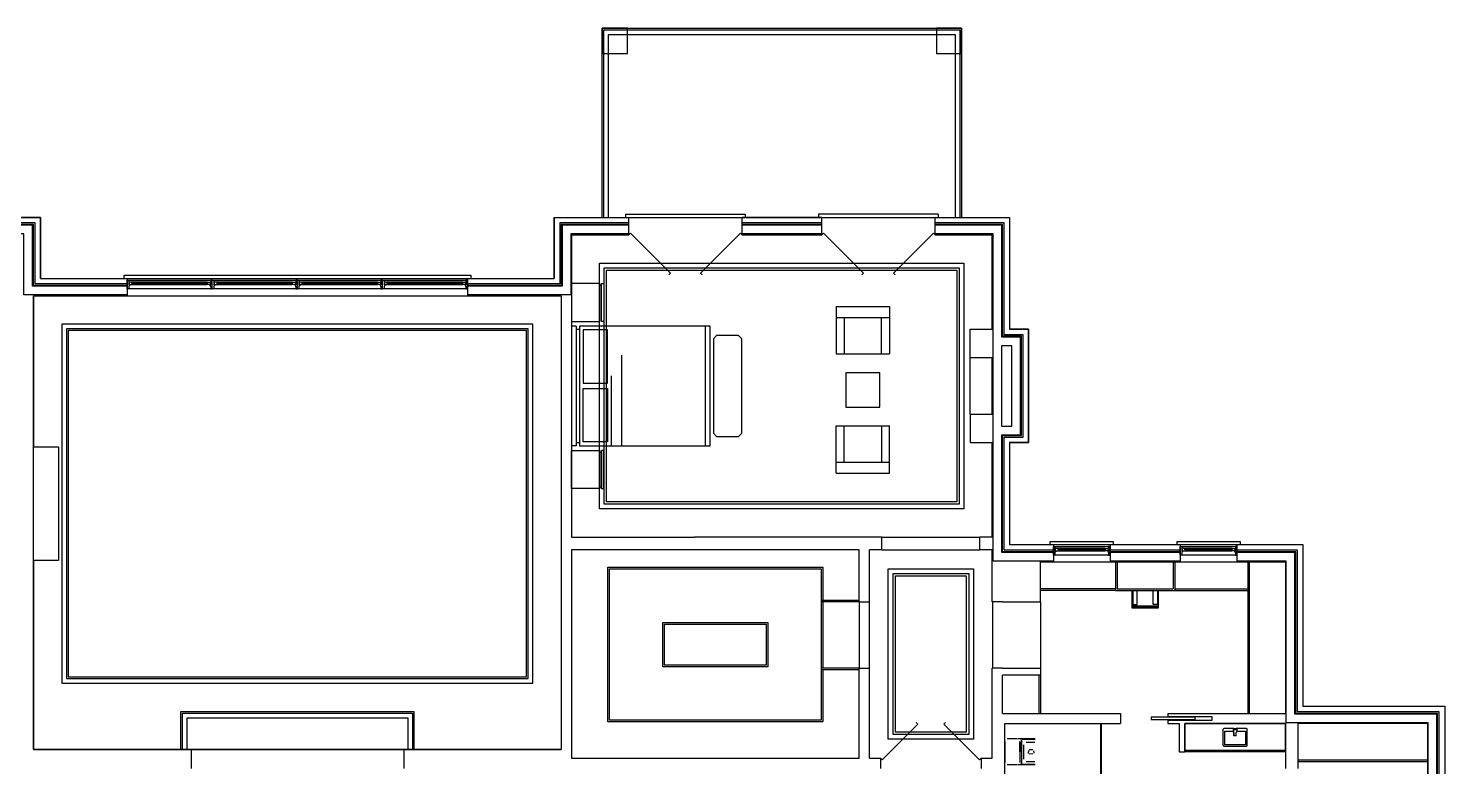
# Model space of a CAD drawing. Header units: metres. Extents: x -730 to 730, y 27 to 1096.
# Drawn here: x -171 to 728, y 627 to 1096 of the extents above; entities that cross this region are included whole.
import ezdxf

# ---------------------------------------------------------------- set-up
doc = ezdxf.new("R2010")
doc.units = ezdxf.units.M

msp = doc.modelspace()

# ---------------------------------------------------------------- linework, layer by layer
at = {"layer": 'Defpoints'}
msp.add_lwpolyline([(-452, 975.83), (-163, 975.83), (-163, 937.08), (163, 937.08), (163, 975.83), (452, 975.85), (452, 904.83), (464, 904.83), (464, 832.83), (452, 832.83), (451.99, 768.08), (638.09, 768.09), (638.09, 665.5), (728.09, 665.5), (728.09, 508.5), (623.09, 508.5), (623.09, 513), (449, 513)], dxfattribs=at)
at = {"layer": 'Defpoints', "elevation": -0.34}
msp.add_lwpolyline([(-167.5, 926.09), (167.5, 926.09), (167.5, 638.09), (-167.5, 638.09)], close=True, dxfattribs=at)
at = {"layer": 'FP-Above'}
for p, q in [((441.05, 731.74), (441.08, 689.74)), ((471.56, 731.75), (471.59, 689.75))]:
    msp.add_line(p, q, dxfattribs=at)
at = {"layer": 'FP-Above', "elevation": -0.34}
for points in [[(-149.5, 680.08), (149.5, 680.08), (149.5, 908.08), (-149.5, 908.08)], [(-146.5, 683.08), (146.5, 683.08), (146.5, 905.08), (-146.5, 905.08)], [(-145.5, 684.08), (145.5, 684.08), (145.5, 904.08), (-145.5, 904.08)], [(375, 752.83), (429.01, 752.83), (429.01, 644.58), (375, 644.58)], [(378, 749.83), (426.01, 749.83), (426.01, 647.58), (378, 647.58)], [(379.5, 748.33), (424.51, 748.33), (424.51, 649.08), (379.5, 649.08)]]:
    msp.add_lwpolyline(points, close=True, dxfattribs=at)
msp.add_lwpolyline([(-67.5, 638.08), (67.5, 638.08)], dxfattribs=at)
at = {"layer": 'FP-Balcony', "elevation": -0.34}
for points in [[(193.5, 975.83), (193.5, 1095.83), (421.5, 1095.83), (421.5, 975.83)], [(194.5, 975.83), (194.5, 1094.83), (420.5, 1094.83), (420.5, 975.83)], [(197.5, 975.83), (197.5, 1091.83), (417.5, 1091.83), (417.5, 975.83)]]:
    msp.add_lwpolyline(points, dxfattribs=at)
at = {"layer": 'FP-Below', "elevation": -0.34}
for points in [[(193.5, 1079.83), (209.5, 1079.83), (209.5, 1095.83), (193.5, 1095.83)], [(405.5, 1079.83), (421.5, 1079.83), (421.5, 1095.83), (405.5, 1095.83)]]:
    msp.add_lwpolyline(points, close=True, dxfattribs=at)
at = {"layer": 'FP-Door'}
for points in [[(235.71, 939.38), (236.77, 940.44), (211.32, 965.89), (210.26, 964.83)], [(256.79, 939.38), (255.73, 940.44), (281.19, 965.89), (282.25, 964.83)], [(358.22, 939.38), (359.28, 940.44), (333.82, 965.89), (332.76, 964.83)], [(379.3, 939.38), (378.24, 940.44), (403.69, 965.89), (404.75, 964.83)], [(392.63, 655.21), (393.69, 654.15), (371.07, 631.52), (370.01, 632.58)], [(411.38, 655.21), (410.32, 654.15), (432.95, 631.52), (434.01, 632.58)]]:
    msp.add_lwpolyline(points, dxfattribs=at)
msp.add_lwpolyline([(541.81, 658.5), (541.81, 657), (569.81, 657), (569.81, 658.5)], close=True, dxfattribs=at)
at = {"layer": 'FP-Fixture'}
for p, q in [((192, 932.83), (193, 932.83)), ((174, 906.83), (174, 830.83)), ((177, 906.83), (174, 906.83)), ((177, 906.83), (177, 830.83)), ((177, 904.83), (179, 904.83)), ((179, 906.83), (179, 830.83)), ((262, 906.83), (179, 906.83)), ((181.42, 904.41), (181.42, 870.55)), ((196.73, 904.41), (181.42, 904.41)), ((196.73, 870.55), (196.73, 904.41)), ((259, 830.83), (259, 906.83)), ((262, 830.83), (262, 906.83)), ((205.62, 888.47), (205.62, 830.83)), ((199.15, 875.33), (199.15, 830.83)), ((181.42, 870.55), (196.73, 870.55)), ((181.42, 833.26), (181.42, 867.11)), ((181.42, 867.11), (196.73, 867.11)), ((196.73, 867.11), (196.73, 833.26)), ((177, 830.83), (174, 830.83)), ((177, 832.83), (179, 832.83)), ((179, 830.83), (262, 830.83)), ((196.73, 833.26), (181.42, 833.26)), ((192, 826.83), (193, 826.83)), ((192, 804.83), (193, 804.83)), ((519.25, 757.08), (519.25, 739.08)), ((556.75, 757.08), (556.75, 739.08)), ((603.09, 757.08), (603.09, 661)), ((519.25, 739.08), (556.75, 739.08)), ((356.5, 732.71, -0.27), (332.5, 732.71, -0.34)), ((356.5, 731.71, -0.27), (332.5, 731.71, -0.34)), ((356.5, 689.71, -0.27), (332.5, 689.71, -0.34)), ((356.5, 688.71, -0.27), (332.5, 688.71, -0.34)), ((563.09, 654.5), (563.09, 636.5)), ((627.09, 654.5), (563.09, 654.5)), ((594.84, 651.25), (594.84, 651)), ((595.34, 651.25), (595.34, 651)), ((627.09, 636.5), (627.09, 654.5)), ((449, 643.23), (449, 629.75)), ((456.98, 644.76), (450.51, 644.75)), ((468.16, 644.74), (457.38, 644.74)), ((458.49, 636.49), (458.49, 643.24)), ((458.62, 643.02), (458.62, 636.49)), ((459.54, 644.03), (459.19, 644.03)), ((459.19, 643.59), (459.54, 643.59)), ((459.54, 643.97), (459.54, 629.01)), ((468.14, 644.35), (459.92, 644.35)), ((460.97, 631.9), (460.97, 641.09)), ((462.48, 642.61), (468.04, 642.61)), ((458.49, 636.49), (458.49, 629.74)), ((458.62, 629.96), (458.62, 636.49)), ((459.19, 629.4), (459.54, 629.4)), ((462.48, 630.38), (468.04, 630.38)), ((463.92, 637.37), (463.92, 636.49)), ((463.92, 635.62), (463.92, 636.49)), ((466.77, 637.77), (464.43, 637.86)), ((466.77, 635.21), (464.43, 635.12)), ((467.26, 636.5), (467.26, 637.28)), ((467.26, 636.49), (467.26, 635.71)), ((627.09, 637.5), (563.09, 637.5)), ((627.09, 636.5), (563.09, 636.5)), ((456.98, 628.22), (450.51, 628.23)), ((468.16, 628.24), (457.38, 628.24)), ((459.54, 628.96), (459.19, 628.96)), ((468.14, 628.63), (459.92, 628.63))]:
    msp.add_line(p, q, dxfattribs=at)
at = {"layer": 'FP-Fixture', "elevation": -0.34}
for points in [[(174, 933.83), (174, 909.83), (192, 909.83), (192, 933.83)], [(193, 909.83), (193, 933.83), (194.5, 933.83), (194.5, 909.83)], [(264, 898.83), (264, 838.83), (266, 836.83), (280, 836.83), (282, 838.83), (282, 898.83), (280, 900.83), (266, 900.83)], [(174, 803.83), (174, 827.83), (192, 827.83), (192, 803.83)], [(193, 827.83), (193, 803.83), (194.5, 803.83), (194.5, 827.83)], [(198, 752.83), (332.5, 752.83), (332.5, 656.58), (198, 656.58)], [(232, 718.58), (298.5, 718.58), (298.5, 690.58), (232, 690.58)]]:
    msp.add_lwpolyline(points, close=True, dxfattribs=at)
at = {"layer": 'FP-Fixture'}
for points, elevation in [([(258, 764.83), (258, 764.83)], -0.34), ([(519.25, 739.08), (471.5, 739.08)], -0.34), ([(556.75, 739.08), (603.09, 739.08)], -0.34), ([(471.52, 685.21), (471.52, 660.99)], 0.17)]:
    msp.add_lwpolyline(points, dxfattribs=dict(at, elevation=elevation))
for points in [[(509.81, 618.49), (509.81, 654.5)], [(510.31, 618.49), (510.31, 654.5)], [(595.84, 651.5), (602.09, 651.5), (602.59, 651), (602.59, 640.5), (602.09, 640), (588.09, 640), (587.59, 640.5), (587.59, 651), (588.09, 651.5), (594.34, 651.5)], [(596.09, 649.75), (601.59, 649.75), (601.59, 641), (588.59, 641), (588.59, 649.75), (594.09, 649.75)], [(594.34, 649), (594.09, 649), (594.09, 651), (596.09, 651), (596.09, 649), (595.84, 649)], [(595.84, 651.5), (595.84, 651.25), (594.34, 651.25), (594.34, 651.5)], [(595.84, 646.75), (594.34, 646.75), (594.34, 650.75), (595.84, 650.75)], [(595.59, 648.75), (595.59, 646.75), (594.59, 646.75), (594.59, 648.75)], [(635.1, 630.5), (717.09, 630.5)]]:
    msp.add_lwpolyline(points, dxfattribs=at)
at = {"layer": 'FP-Furniture'}
for p, q in [((342.02, 919.21), (342.02, 889.17)), ((342.02, 919.21), (375.72, 919.21)), ((375.72, 919.21), (375.72, 889.17)), ((342.02, 912.21), (375.72, 912.21)), ((347.02, 912.21), (347.02, 889.17)), ((370.72, 889.17), (370.72, 912.21)), ((342.02, 889.17), (375.72, 889.17)), ((427, 850.83), (427, 886.83)), ((342.02, 813.42), (342.02, 843.46)), ((342.02, 843.46), (375.72, 843.46)), ((347.02, 820.42), (347.02, 843.46)), ((370.72, 843.46), (370.72, 820.41)), ((375.72, 813.41), (375.72, 843.46)), ((342.02, 820.42), (375.72, 820.41)), ((342.02, 813.42), (375.72, 813.41))]:
    msp.add_line(p, q, dxfattribs=at)
at = {"layer": 'FP-Furniture', "elevation": -0.34}
msp.add_lwpolyline([(348.02, 855.46), (369.72, 855.46), (369.72, 877.17), (348.02, 877.17)], close=True, dxfattribs=at)
at = {"layer": 'FP-Furniture', "color": 8, "elevation": -0.34}
for points in [[(546.22, 739.08), (546.22, 727.74), (529.85, 727.74), (529.85, 739.08)], [(530.14, 739.08), (530.14, 730), (532.94, 730), (532.94, 739.08)], [(545.86, 739.08), (545.86, 730), (543.06, 730), (543.06, 739.08)]]:
    msp.add_lwpolyline(points, dxfattribs=at)
at = {"layer": 'FP-Furniture', "color": 8, "elevation": -0.68}
msp.add_lwpolyline([(530.21, 729.33), (545.79, 729.33), (545.79, 728.09), (530.21, 728.09)], close=True, dxfattribs=at)
at = {"layer": 'FP-Mill'}
for p, q in [((371, 772.83), (433, 772.83)), ((371, 764.83), (433, 764.83)), ((520.25, 757.08), (520.25, 740.08)), ((555.75, 757.08), (555.75, 740.08)), ((604.09, 757.08), (604.09, 661)), ((520.25, 740.08), (555.75, 740.08)), ((356.5, 731.71, -0.27), (356.5, 689.71)), ((363, 689.71), (363, 731.71))]:
    msp.add_line(p, q, dxfattribs=at)
at = {"layer": 'FP-Mill', "elevation": -0.34}
for points in [[(191.7, 946.83), (423, 946.83), (423, 790.83), (191.7, 790.83)], [(194.7, 943.83), (420, 943.83), (420, 793.83), (194.7, 793.83)], [(196.2, 942.33), (418.5, 942.33), (418.5, 795.33), (196.2, 795.33)], [(233, 717.58), (297.5, 717.58), (297.5, 691.58), (233, 691.58)]]:
    msp.add_lwpolyline(points, close=True, dxfattribs=at)
at = {"layer": 'FP-Mill'}
for points, elevation in [([(259, 764.83), (259, 764.83)], -0.34), ([(333.5, 688.71), (333.5, 655.58), (197, 655.58), (197, 753.83), (333.5, 753.83), (333.5, 732.71)], -0.34), ([(519.25, 740.08), (471.5, 740.08)], -0.34), ([(556.75, 740.08), (603.09, 740.08)], -0.34), ([(333.5, 731.71), (333.5, 689.71)], -0.34), ([(470.52, 685.21), (470.52, 660.99)], 0.17)]:
    msp.add_lwpolyline(points, dxfattribs=dict(at, elevation=elevation))
msp.add_lwpolyline([(635.1, 631.5), (717.09, 631.5)], dxfattribs=at)
at = {"layer": 'FP-Proposed Wall'}
for p, q in [((-163, 975.83), (-210.26, 975.83)), ((-163, 937.08), (-163, 975.83)), ((163, 975.83), (163, 937.08)), ((210.26, 964.83), (210.26, 975.83)), ((332.75, 975.83), (282.24, 975.83)), ((282.25, 964.83), (282.25, 975.83)), ((332.76, 964.83), (332.76, 975.83)), ((404.75, 964.83), (404.75, 975.83)), ((452, 975.83), (452, 904.83)), ((174, 964.83), (174, 772.83)), ((174, 964.83), (210.26, 964.83)), ((282.24, 964.83), (332.76, 964.83)), ((404.75, 964.83), (441, 964.83)), ((441, 904.83), (441, 964.83)), ((-163, 937.08), (-108, 937.08, -0.34)), ((-108, 937.08, -0.34), (-108, 926.09, -0.34)), ((108, 937.08), (108, 926.08)), ((108, 937.08), (163, 937.08)), ((-167.5, 926.08), (-108, 926.09, -0.34)), ((-167.5, 926.08), (-167.5, 830.08)), ((108, 926.08), (167.5, 926.08)), ((167.5, 926.08), (167.5, 638.08)), ((427, 886.83), (427, 904.83)), ((427, 904.83), (441.01, 904.83)), ((427, 886.83), (441, 886.83)), ((441, 850.83), (441, 886.83)), ((427, 850.83), (427, 832.83)), ((427, 850.83), (441, 850.83)), ((-167.5, 830.08), (-151.5, 830.08)), ((-151.5, 830.08), (-151.5, 758.08)), ((427, 832.83), (441.01, 832.83)), ((441, 772.83), (441, 832.83)), ((452, 832.83), (451.99, 768.08)), ((174, 772.83), (252, 772.83)), ((174, 764.83), (174, 632.58)), ((252, 764.83), (174, 764.83)), ((371, 772.83), (252, 772.83)), ((356.5, 764.83), (252, 764.83)), ((356.5, 731.71), (356.5, 764.83)), ((363, 731.71), (363, 764.83)), ((371, 764.83), (363, 764.83)), ((371, 764.83), (371, 772.83)), ((433, 764.83), (433, 772.83)), ((441, 772.83), (433, 772.83)), ((441, 764.83), (433, 764.83)), ((441.01, 731.71), (441, 764.83)), ((451.99, 768.08), (479.75, 768.08)), ((479.75, 768.08), (479.75, 757.08)), ((515.75, 768.08), (515.75, 757.08)), ((515.75, 768.08), (560.25, 768.08)), ((560.25, 768.08), (560.25, 757.08)), ((596.25, 768.08), (638.09, 768.08)), ((596.25, 768.08), (596.25, 757.08)), ((638.09, 768.08), (638.09, 665.5)), ((-167.5, 758.08), (-167.5, 638.08)), ((-151.5, 758.08), (-167.5, 758.08)), ((471.5, 736.21), (471.5, 757.08)), ((471.5, 757.08), (479.75, 757.08)), ((515.75, 757.08), (560.25, 757.08)), ((596.25, 757.08), (627.09, 757.08)), ((627.09, 757.08), (627.09, 661)), ((356.5, 731.71, -0.27), (363, 731.71)), ((447.5, 731.71), (440.99, 731.71)), ((447.52, 731.71), (471.5, 731.71)), ((471.5, 731.71), (471.5, 736.21)), ((356.5, 632.58), (356.5, 689.71)), ((356.5, 689.71), (363, 689.71)), ((363, 632.58), (363, 689.71)), ((441.01, 632.58), (441.01, 689.71)), ((447.5, 689.71), (441.01, 689.71)), ((447.5, 660.99), (447.5, 685.21)), ((471.52, 685.21), (447.5, 685.21)), ((447.52, 689.71), (471.52, 689.71)), ((471.52, 689.71), (471.52, 685.21)), ((638.09, 665.5), (638.09, 665.5)), ((638.09, 665.5), (728.09, 665.5)), ((728.09, 665.5), (728.09, 617)), ((447.5, 660.99), (522.31, 661)), ((522.31, 661), (522.31, 654.5)), ((552.31, 661), (552.31, 659)), ((552.31, 661), (627.09, 661)), ((552.31, 656.5), (552.31, 654.5)), ((449, 654.49), (522.31, 654.5)), ((449, 519.5), (449, 654.49)), ((552.31, 654.5), (559.59, 654.5)), ((563.09, 654.5), (627.09, 654.5)), ((627.09, 654.5), (627.1, 626.08)), ((635.1, 626.08), (635.1, 654.5)), ((717.09, 654.5), (635.1, 654.5)), ((717.09, 654.5), (717.09, 617)), ((-167.5, 638.08), (-67.5, 638.08)), ((-67.5, 638.08), (-67.5, 626.08)), ((67.5, 638.08), (67.5, 626.08)), ((67.5, 638.08), (167.5, 638.08)), ((174, 632.58), (356.5, 632.58)), ((363, 632.58), (370.01, 632.58)), ((370.01, 632.58), (370.01, 626.08)), ((434.01, 632.58), (434.01, 626.08)), ((434.01, 632.58), (441.01, 632.58))]:
    msp.add_line(p, q, dxfattribs=at)
at = {"layer": 'FP-Proposed Wall', "color": 8}
for p, q in [((552.31, 659), (580.31, 659)), ((580.31, 656.5), (552.31, 656.5)), ((580.31, 659), (580.31, 656.5))]:
    msp.add_line(p, q, dxfattribs=at)
at = {"layer": 'FP-Proposed Wall'}
for points in [[(452, 832.83), (464, 832.83), (464, 904.83), (452, 904.83)], [(559.59, 654.5), (559.59, 636.5), (563.09, 636.5), (563.09, 654.5)]]:
    msp.add_lwpolyline(points, dxfattribs=at)
at = {"layer": 'FP-Stair', "elevation": -0.68}
for points in [[(208.25, 977.83), (208.25, 975.83)], [(208.25, 977.83), (284.24, 977.83), (284.24, 975.83)], [(406.74, 977.83), (330.75, 977.83), (330.75, 975.83)], [(406.74, 977.83), (406.74, 975.83)]]:
    msp.add_lwpolyline(points, dxfattribs=at)
at = {"layer": 'FP-Stair'}
for points in [[(-74, 638.08), (-74, 662.08), (74, 662.08), (74, 638.08)], [(-73, 638.08), (-73, 661.08), (73, 661.08), (73, 638.08)], [(-70, 638.08), (-70, 658.08), (70, 658.08), (70, 638.08)]]:
    msp.add_lwpolyline(points, dxfattribs=at)
at = {"layer": 'FP-Wall Detail'}
for points in [[(-108, 933.58), (-166.5, 933.58), (-166.5, 972.33), (-210.26, 972.33)], [(-108, 932.58), (-167.5, 932.58), (-167.5, 971.33), (-210.26, 971.33)], [(-108, 932.08), (-168, 932.08), (-168, 970.83), (-210.26, 970.83)], [(210.26, 972.33), (166.5, 972.33), (166.5, 933.58), (108, 933.58)], [(210.26, 971.33), (167.5, 971.33), (167.5, 932.58), (108, 932.58)], [(210.26, 970.83), (168, 970.83), (168, 932.08), (108, 932.08)], [(332.75, 972.33), (282.24, 972.33)], [(332.75, 971.33), (282.24, 971.33)], [(332.75, 970.83), (282.24, 970.83)], [(448.5, 901.33), (448.5, 972.33), (404.75, 972.33)], [(447.5, 900.33), (447.5, 971.33), (404.75, 971.33)], [(447, 899.83), (447, 970.83), (404.75, 970.83)], [(-108, 926.58), (-173.5, 926.58), (-173.5, 965.33), (-210.26, 965.33)], [(210.26, 965.33), (173.5, 965.33), (173.5, 926.58), (108, 926.58)], [(332.76, 965.33), (282.25, 965.33)], [(479.75, 757.58), (441.5, 757.58), (441.5, 965.33), (404.75, 965.33)], [(447, 837.83), (459, 837.83), (459, 899.83), (447, 899.83)], [(447.5, 837.33), (459.5, 837.33), (459.5, 900.33), (447.5, 900.33)], [(448.5, 836.33), (460.5, 836.33), (460.5, 901.33), (448.5, 901.33)], [(447, 843.33), (453.5, 843.33), (453.5, 894.33), (447, 894.33)], [(447, 843.33), (447, 894.33)], [(479.75, 763.08), (447, 763.08), (447, 837.83)], [(479.75, 763.58), (447.5, 763.58), (447.5, 837.33)], [(479.75, 764.58), (448.5, 764.58), (448.5, 836.33)], [(560.25, 764.58), (515.75, 764.58)], [(724.59, 617), (724.59, 662), (634.59, 662), (634.59, 764.58), (596.25, 764.58)], [(560.25, 763.58), (515.75, 763.58)], [(560.25, 763.08), (515.75, 763.08)], [(560.25, 757.58), (515.75, 757.58)], [(723.59, 617), (723.59, 661), (633.59, 661), (633.59, 763.58), (596.25, 763.58)], [(723.09, 617), (723.09, 660.5), (633.09, 660.5), (633.09, 763.08), (596.25, 763.08)], [(717.59, 617), (717.59, 655), (627.59, 655), (627.59, 757.58), (596.25, 757.58)]]:
    msp.add_lwpolyline(points, dxfattribs=at)
at = {"layer": 'FP-Window'}
for p, q in [((-110, 937.08), (-110, 939.08)), ((-110, 939.08), (110, 939.08)), ((-107, 935.98), (-55, 935.98)), ((-53, 935.98), (-1, 935.98)), ((1, 935.98), (53, 935.98)), ((55, 935.98), (107, 935.98)), ((110, 939.08), (110, 937.08)), ((-108, 926.08), (108, 926.08)), ((-55, 930.48), (-107, 930.48)), ((-105, 933.73), (-105, 934.23)), ((-104.75, 934.73), (-104.5, 934.48)), ((-57.25, 934.73), (-104.75, 934.73)), ((-104.75, 933.23), (-104.5, 933.48)), ((-104.75, 933.23), (-57.25, 933.23)), ((-104.5, 934.48), (-104.5, 934.35)), ((-104.5, 933.6), (-104.5, 933.48)), ((-57.25, 934.73), (-57.5, 934.48)), ((-57.5, 934.48), (-57.5, 934.35)), ((-57.5, 933.6), (-57.5, 933.48)), ((-57.25, 933.23), (-57.5, 933.48)), ((-57, 933.73), (-57, 934.23)), ((-1, 930.48), (-53, 930.48)), ((-51, 933.73), (-51, 934.23)), ((-50.75, 934.73), (-50.5, 934.48)), ((-3.25, 934.73), (-50.75, 934.73)), ((-50.75, 933.23), (-50.5, 933.48)), ((-50.75, 933.23), (-3.25, 933.23)), ((-50.5, 934.48), (-50.5, 934.35)), ((-50.5, 933.6), (-50.5, 933.48)), ((-3.25, 934.73), (-3.5, 934.48)), ((-3.5, 934.48), (-3.5, 934.35)), ((-3.5, 933.6), (-3.5, 933.48)), ((-3.25, 933.23), (-3.5, 933.48)), ((-3, 933.73), (-3, 934.23)), ((53, 930.48), (1, 930.48)), ((3, 933.73), (3, 934.23)), ((3.25, 934.73), (3.5, 934.48)), ((50.75, 934.73), (3.25, 934.73)), ((3.25, 933.23), (3.5, 933.48)), ((3.25, 933.23), (50.75, 933.23)), ((3.5, 934.48), (3.5, 934.35)), ((3.5, 933.6), (3.5, 933.48)), ((50.75, 934.73), (50.5, 934.48)), ((50.5, 934.48), (50.5, 934.35)), ((50.5, 933.6), (50.5, 933.48)), ((50.75, 933.23), (50.5, 933.48)), ((51, 933.73), (51, 934.23)), ((107, 930.48), (55, 930.48)), ((57, 933.73), (57, 934.23)), ((57.25, 934.73), (57.5, 934.48)), ((104.75, 934.73), (57.25, 934.73)), ((57.25, 933.23), (57.5, 933.48)), ((57.25, 933.23), (104.75, 933.23)), ((57.5, 934.48), (57.5, 934.35)), ((57.5, 933.6), (57.5, 933.48)), ((104.75, 934.73), (104.5, 934.48)), ((104.5, 934.48), (104.5, 934.35)), ((104.5, 933.6), (104.5, 933.48)), ((104.75, 933.23), (104.5, 933.48)), ((105, 933.73), (105, 934.23)), ((108, 926.08), (108, 926.08)), ((477.75, 768.08), (477.75, 770.08)), ((477.75, 770.08), (517.75, 770.08)), ((480.75, 766.98), (514.75, 766.98)), ((482.75, 764.73), (482.75, 765.23)), ((483, 765.73), (483.25, 765.48)), ((512.5, 765.73), (483, 765.73)), ((483, 764.23), (483.25, 764.48)), ((483, 764.23), (512.5, 764.23)), ((483.25, 765.48), (483.25, 765.35)), ((483.25, 764.6), (483.25, 764.48)), ((512.5, 765.73), (512.25, 765.48)), ((512.25, 765.48), (512.25, 765.35)), ((512.25, 764.6), (512.25, 764.48)), ((512.5, 764.23), (512.25, 764.48)), ((512.75, 764.73), (512.75, 765.23)), ((517.75, 770.08), (517.75, 768.08)), ((558.25, 768.08), (558.25, 770.08)), ((558.25, 770.08), (598.25, 770.08)), ((561.25, 766.98), (595.25, 766.98)), ((563.25, 764.73), (563.25, 765.23)), ((563.5, 765.73), (563.75, 765.48)), ((593, 765.73), (563.5, 765.73)), ((563.5, 764.23), (563.75, 764.48)), ((563.5, 764.23), (593, 764.23)), ((563.75, 765.48), (563.75, 765.35)), ((563.75, 764.6), (563.75, 764.48)), ((593, 765.73), (592.75, 765.48)), ((592.75, 765.48), (592.75, 765.35)), ((592.75, 764.6), (592.75, 764.48)), ((593, 764.23), (592.75, 764.48)), ((593.25, 764.73), (593.25, 765.23)), ((598.25, 770.08), (598.25, 768.08)), ((479.75, 757.08), (515.75, 757.08)), ((514.75, 761.48), (480.75, 761.48)), ((515.75, 757.08), (515.75, 757.08)), ((560.25, 757.08), (596.25, 757.08)), ((595.25, 761.48), (561.25, 761.48)), ((596.25, 757.08), (596.25, 757.08))]:
    msp.add_line(p, q, dxfattribs=at)
for points in [[(-108, 935.98), (-107, 935.98), (-107, 932.98), (-106.5, 932.98), (-106.5, 932.48), (-107, 932.48), (-107, 930.48), (-108, 930.48), (-108, 935.98)], [(-54, 935.98), (-55, 935.98), (-55, 932.98), (-55.5, 932.98), (-55.5, 932.48), (-55, 932.48), (-55, 930.48), (-54, 930.48), (-54, 935.98)], [(-54, 935.98), (-53, 935.98), (-53, 932.98), (-52.5, 932.98), (-52.5, 932.48), (-53, 932.48), (-53, 930.48), (-54, 930.48), (-54, 935.98)], [(0, 935.98), (-1, 935.98), (-1, 932.98), (-1.5, 932.98), (-1.5, 932.48), (-1, 932.48), (-1, 930.48), (0, 930.48), (0, 935.98)], [(0, 935.98), (1, 935.98), (1, 932.98), (1.5, 932.98), (1.5, 932.48), (1, 932.48), (1, 930.48), (0, 930.48), (0, 935.98)], [(54, 935.98), (53, 935.98), (53, 932.98), (52.5, 932.98), (52.5, 932.48), (53, 932.48), (53, 930.48), (54, 930.48), (54, 935.98)], [(54, 935.98), (55, 935.98), (55, 932.98), (55.5, 932.98), (55.5, 932.48), (55, 932.48), (55, 930.48), (54, 930.48), (54, 935.98)], [(108, 935.98), (107, 935.98), (107, 932.98), (106.5, 932.98), (106.5, 932.48), (107, 932.48), (107, 930.48), (108, 930.48), (108, 935.98)], [(-104.75, 934.73), (-106.75, 934.73), (-106.75, 933.23), (-104.75, 933.23)], [(-105, 934.35), (-57, 934.35), (-57, 934.23), (-105, 934.23)], [(-105, 933.6), (-57, 933.6), (-57, 933.73), (-105, 933.73)], [(-57.25, 934.73), (-55.25, 934.73), (-55.25, 933.23), (-57.25, 933.23)], [(-50.75, 934.73), (-52.75, 934.73), (-52.75, 933.23), (-50.75, 933.23)], [(-51, 934.35), (-3, 934.35), (-3, 934.23), (-51, 934.23)], [(-51, 933.6), (-3, 933.6), (-3, 933.73), (-51, 933.73)], [(-3.25, 934.73), (-1.25, 934.73), (-1.25, 933.23), (-3.25, 933.23)], [(3.25, 934.73), (1.25, 934.73), (1.25, 933.23), (3.25, 933.23)], [(3, 934.35), (51, 934.35), (51, 934.23), (3, 934.23)], [(3, 933.6), (51, 933.6), (51, 933.73), (3, 933.73)], [(50.75, 934.73), (52.75, 934.73), (52.75, 933.23), (50.75, 933.23)], [(57.25, 934.73), (55.25, 934.73), (55.25, 933.23), (57.25, 933.23)], [(57, 934.35), (105, 934.35), (105, 934.23), (57, 934.23)], [(57, 933.6), (105, 933.6), (105, 933.73), (57, 933.73)], [(104.75, 934.73), (106.75, 934.73), (106.75, 933.23), (104.75, 933.23)], [(479.75, 766.98), (480.75, 766.98), (480.75, 763.98), (481.25, 763.98), (481.25, 763.48), (480.75, 763.48), (480.75, 761.48), (479.75, 761.48), (479.75, 766.98)], [(483, 765.73), (481, 765.73), (481, 764.23), (483, 764.23)], [(482.75, 765.35), (512.75, 765.35), (512.75, 765.23), (482.75, 765.23)], [(482.75, 764.6), (512.75, 764.6), (512.75, 764.73), (482.75, 764.73)], [(512.5, 765.73), (514.5, 765.73), (514.5, 764.23), (512.5, 764.23)], [(515.75, 766.98), (514.75, 766.98), (514.75, 763.98), (514.25, 763.98), (514.25, 763.48), (514.75, 763.48), (514.75, 761.48), (515.75, 761.48), (515.75, 766.98)], [(560.25, 766.98), (561.25, 766.98), (561.25, 763.98), (561.75, 763.98), (561.75, 763.48), (561.25, 763.48), (561.25, 761.48), (560.25, 761.48), (560.25, 766.98)], [(563.5, 765.73), (561.5, 765.73), (561.5, 764.23), (563.5, 764.23)], [(563.25, 765.35), (593.25, 765.35), (593.25, 765.23), (563.25, 765.23)], [(563.25, 764.6), (593.25, 764.6), (593.25, 764.73), (563.25, 764.73)], [(593, 765.73), (595, 765.73), (595, 764.23), (593, 764.23)], [(596.25, 766.98), (595.25, 766.98), (595.25, 763.98), (594.75, 763.98), (594.75, 763.48), (595.25, 763.48), (595.25, 761.48), (596.25, 761.48), (596.25, 766.98)]]:
    msp.add_lwpolyline(points, dxfattribs=at)

doc.saveas('drawing.dxf')
